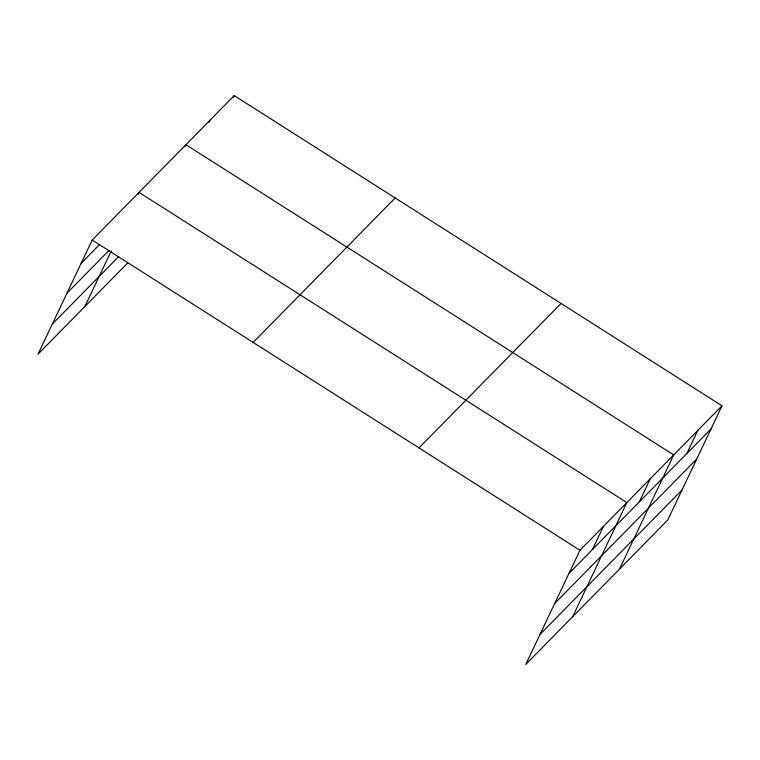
<?xml version="1.0" encoding="UTF-8"?>
<svg xmlns="http://www.w3.org/2000/svg" width="760" height="760" viewBox="0 0 760 760"><rect width="100%" height="100%" fill="white"/><g stroke="black" fill="none" stroke-linecap="round" stroke-linejoin="round"><path stroke-width="1.14" d="M722 405.812L579.966 550.278L525.778 664.401L667.812 519.935L722 405.812L234.222 95.598L92.188 240.065L38 354.188L127.699 262.951M84.873 306.517L111.283 250.895M138.064 194.493L139.061 192.394L626.838 502.597L572.65 616.731M184.936 146.822L185.934 144.714L673.711 454.926L619.514 569.05M209.076 122.255L210.073 120.156M233.225 97.698L234.222 95.598M592.42 549.584L603.402 526.442M639.283 501.904L650.275 478.762M686.869 453.511L697.851 430.369M81.206 263.207L99.788 244.302M66.947 293.227L108.965 250.487M52.259 324.168L118.522 256.766M253.156 342.437L395.19 197.961M419.007 447.906L561.032 303.44M568.983 573.42L711.008 428.944M554.724 603.44L696.758 458.974M540.037 634.381L682.062 489.906M92.188 240.065L579.966 550.278"/></g></svg>
